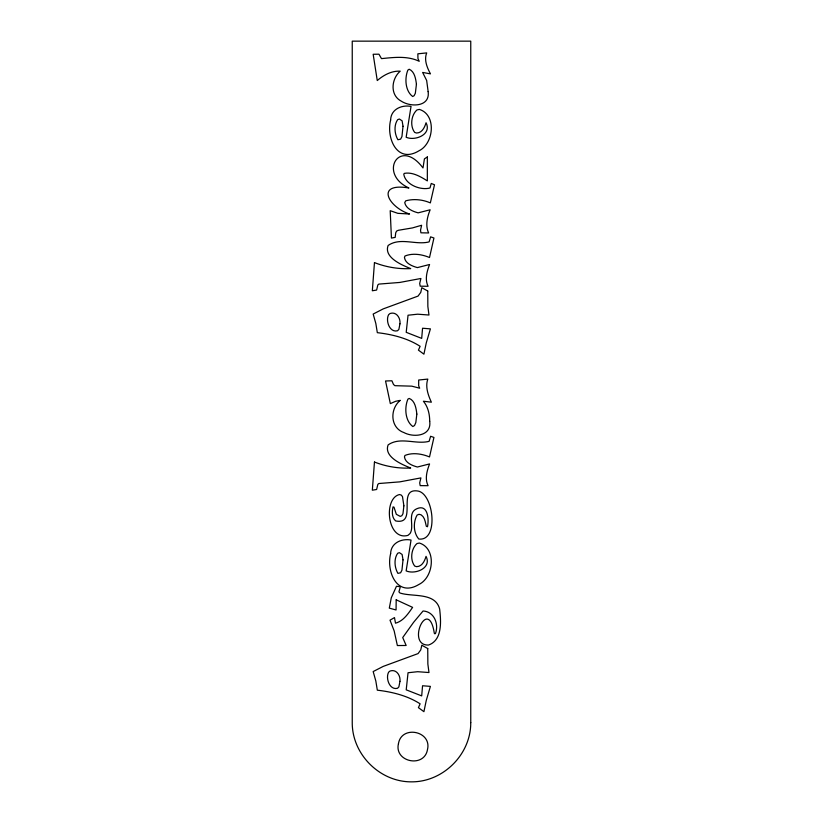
<?xml version="1.0" encoding="UTF-8"?>
<svg xmlns="http://www.w3.org/2000/svg" width="823" height="823" viewBox="0 0 823 823"><rect width="100%" height="100%" fill="white"/><g stroke="black" fill="none" stroke-linecap="round" stroke-linejoin="round"><path stroke-width="1.23" d="M396.192 599.813L396.058 609.966L389.31 608.135L391.275 597.817L396.46 586.305L400.359 586.665L398.929 591.891L399.999 593.013C412.642 597.169 435.182 592.015 439.647 609.01C441.005 621.026 442.63 640.14 428.536 645.037C405.533 645.86 428.361 595.266 434.307 633.226L434.904 633.833L435.532 633.371C438.978 623.865 434.133 611.571 423.053 610.995L413.568 622.353L402.714 637.558L406.161 645.479L397.365 645.541L394.176 630.932L390.009 620.182L394.495 617.589L395.493 623.176C403.229 621.211 408.28 613.598 412.601 607.374L396.192 599.813M427.343 156.967L427.343 180.895C420.646 176.698 412.549 171.832 404.402 173.365L403.764 174.085C405.214 184.589 420.481 190.638 430.007 187.983L431.242 183.457L434.503 184.763L430.347 202.9C422.744 199.578 413.702 198.59 405.718 200.843L404.721 202.633C406.078 208.744 412.704 211.377 418.125 212.848L430.141 209.783C427.26 216.943 425.141 225.687 428.649 232.95L420.923 232.816L420.522 230.224L421.623 225.265L412.446 227.92L398.363 230.286L396.583 231.088L395.729 232.816L395.184 237.384L391.439 238.073L390.205 210.688L397.818 213.332L409.545 214.011C388.497 207.283 374.558 182.233 408.938 187.983C377.603 173.787 399.597 136.546 422.991 167.954L424.421 158.87L427.343 156.967M427.744 291.033L427.857 306.485L428.978 315.024L417.662 314.191L408.043 315.219L406.212 332.327L421.695 338.387L422.559 328.233L430.408 328.871L426.252 342.985L423.917 354.168L418.423 350.135L420.121 346.308C407.406 338.14 392.19 334.395 377.325 332.667L375.823 323.48L373.169 314.057L383.22 308.892L418.063 296.085L420.759 292.391L421.818 287.7L427.744 291.033M427.744 648.545L427.857 663.996L428.978 672.535L417.662 671.702L408.043 672.741L406.212 689.839L421.695 695.898L422.559 685.754L430.408 686.382L426.252 700.496L423.917 711.679L418.423 707.646L420.121 703.819C407.406 695.651 392.19 691.906 377.325 690.178L375.823 680.991L373.169 671.568L383.22 666.404L418.063 653.596L420.759 649.903L421.818 645.211L427.744 648.545M403.023 126.248L401.943 136.556L400.606 139.138L397.921 139.745C394.546 134.046 393.692 125.271 397.694 119.633L399.392 119.026L402.108 120.837L403.023 126.248M403.023 559.877L401.943 570.185L400.606 572.767L397.921 573.374C394.546 567.664 393.692 558.899 397.694 553.262L399.392 552.655L402.108 554.465L403.023 559.877M403.887 505.795L402.972 513.737L401.83 515.723L400.225 516.381L396.326 514.303L394.001 507.163L393.024 506.886C391.995 511.464 391.686 517.626 395.668 520.928C418.351 525.424 395.997 487.134 418.259 491.084C433.927 494.469 438.854 541.513 418.804 539.034C413.372 532.903 413.012 521.947 417.158 515.013L419.03 514.313L421.098 514.828C424.956 517.317 425.275 522.235 426.324 526.298L427.487 526.73C429.05 519.776 428.125 503.882 417.045 508.645C406.747 512.77 414.771 526.031 410.08 533.499L407.93 535.382C387.119 541.184 383.076 498.121 399.525 494.551L401.202 495.045L402.478 496.547L403.887 505.795M416.428 84.316L415.337 93.266L414.134 95.694L412.673 96.497C405.255 91.044 404.474 78.36 407.869 70.109L409.206 69.235C414.617 71.56 415.81 79.059 416.428 84.316M416.829 414.103L415.831 422.559L414.514 425.532L412.837 426.52C405.101 420.954 404.268 407.57 407.93 399.124L409.206 398.425C415.039 400.626 416.232 408.63 416.829 414.103M428.145 91.6C430.295 107.165 410.574 107.35 401.171 101.095C389.711 95.108 391.337 78.741 400.225 71.169C391.625 70.716 383.59 75.068 377.263 80.551L373.169 54.267L378.961 54.195L381.481 58.628C393.878 57.373 407.364 55.655 419.226 61.283L417.95 58.526L417.858 53.824L426.715 52.898C423.824 59.832 427.116 67.681 430.48 73.864L422.621 72.434L426.664 80.489L428.145 91.6M429.709 421.263C431.808 436.169 413.804 437.846 403.898 432.559C390.051 427.806 389.732 408.805 400.287 400.359L395.596 401.295L390.339 403.62L385.545 380.987L391.902 380.792L393.487 384.454L394.896 385.678L411.809 386.162L419.689 388.209L418.67 385.802L418.691 380.02L427.816 379.094C425.09 386.666 428.145 395.215 431.375 402.19L423.382 401.223C428.032 406.809 429.678 414.134 429.709 421.263M374.465 262.609L372.335 290.766L376.625 290.066L377.829 284.974L378.817 284.1L399.793 282.443L420.923 278.483L419.689 283.472L420.193 286.198L428.083 286.27C424.617 279.378 427.003 271.281 429.575 264.502L417.395 267.598C412.261 266.179 405.338 263.504 404.453 257.517L404.937 256.035C412.549 252.867 422.004 254.348 429.513 257.517L433.937 238.012L430.614 236.849L429.112 241.9C415.903 245.347 400.235 236.983 388.127 245.47C383.539 257.404 402.005 265.16 410.708 268.596C398.373 269.224 385.966 267.094 374.465 262.609M374.465 462.032L372.335 490.189L376.625 489.49L377.829 484.397L378.817 483.523L399.793 481.866L420.923 477.906L419.689 482.895L420.193 485.632L428.083 485.693C424.617 478.801 427.003 470.705 429.575 463.925L417.395 467.022C412.261 465.602 405.338 462.927 404.453 456.94L404.937 455.458C412.549 452.29 422.004 453.782 429.513 456.94L433.937 437.435L430.614 436.272L429.112 441.334C415.903 444.77 400.235 436.406 388.127 444.893C383.539 456.827 402.005 464.594 410.708 468.02C398.373 468.647 385.966 466.518 374.465 462.032M390.627 120.065C386.09 138.089 397.19 164.127 418.958 150.804C433.916 143.634 436.735 114.716 419.36 109.408L416.973 109.943C411.099 115.097 409.875 126.248 414.71 132.441L416.633 133.038C422.189 132.904 424.699 127.267 426.047 122.761C432.065 134.375 415.276 141.247 406.151 137.266L411.037 106.414C401.665 104.614 390.853 109.253 390.627 120.065M390.627 553.694C386.09 571.718 397.19 597.755 418.958 584.433C433.916 577.262 436.735 548.344 419.36 543.036L416.973 543.571C411.099 548.725 409.875 559.877 414.71 566.07L416.633 566.666C422.189 566.522 424.699 560.895 426.047 556.379C432.065 568.004 415.276 574.876 406.151 570.895L411.037 540.042C401.665 538.242 390.853 542.882 390.627 553.694M398.466 743.601C393.939 762.098 424.37 768.332 427.487 749.547C432.013 731.05 401.573 724.816 398.466 743.601M399.957 323.809L398.877 329.375L397.519 330.764C389.577 332.893 385.359 320.579 388.621 314.674L390.04 313.512C396.449 311.3 400.688 318.12 399.957 323.809M399.957 681.321L398.877 686.886L397.519 688.285C389.577 690.404 385.359 678.09 388.621 672.185L390.04 671.023C396.449 668.811 400.688 675.632 399.957 681.321M470.756 722.594C470.951 754.31 443.216 782.045 411.5 781.85C379.784 782.045 352.049 754.31 352.244 722.594L352.244 41.15L470.756 41.15L470.756 722.594"/></g></svg>
